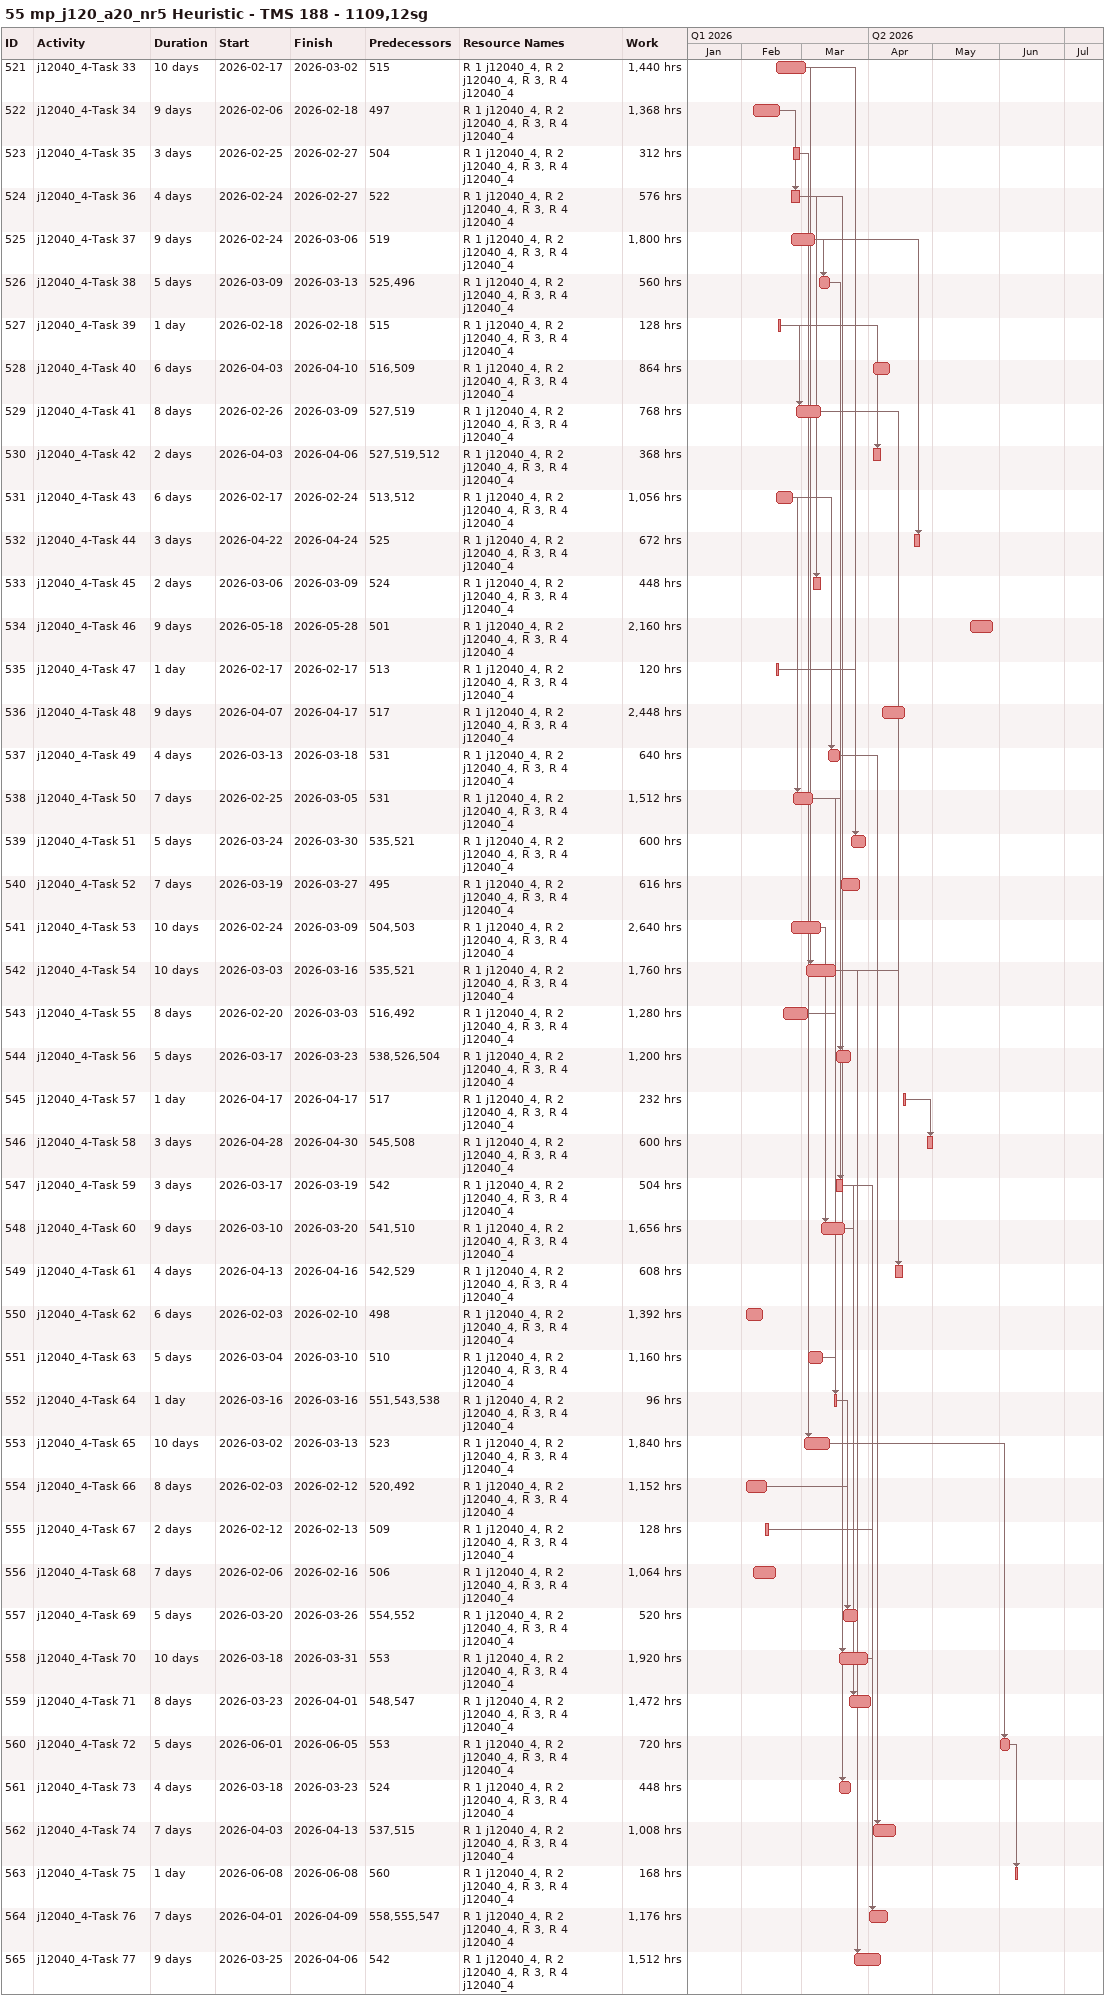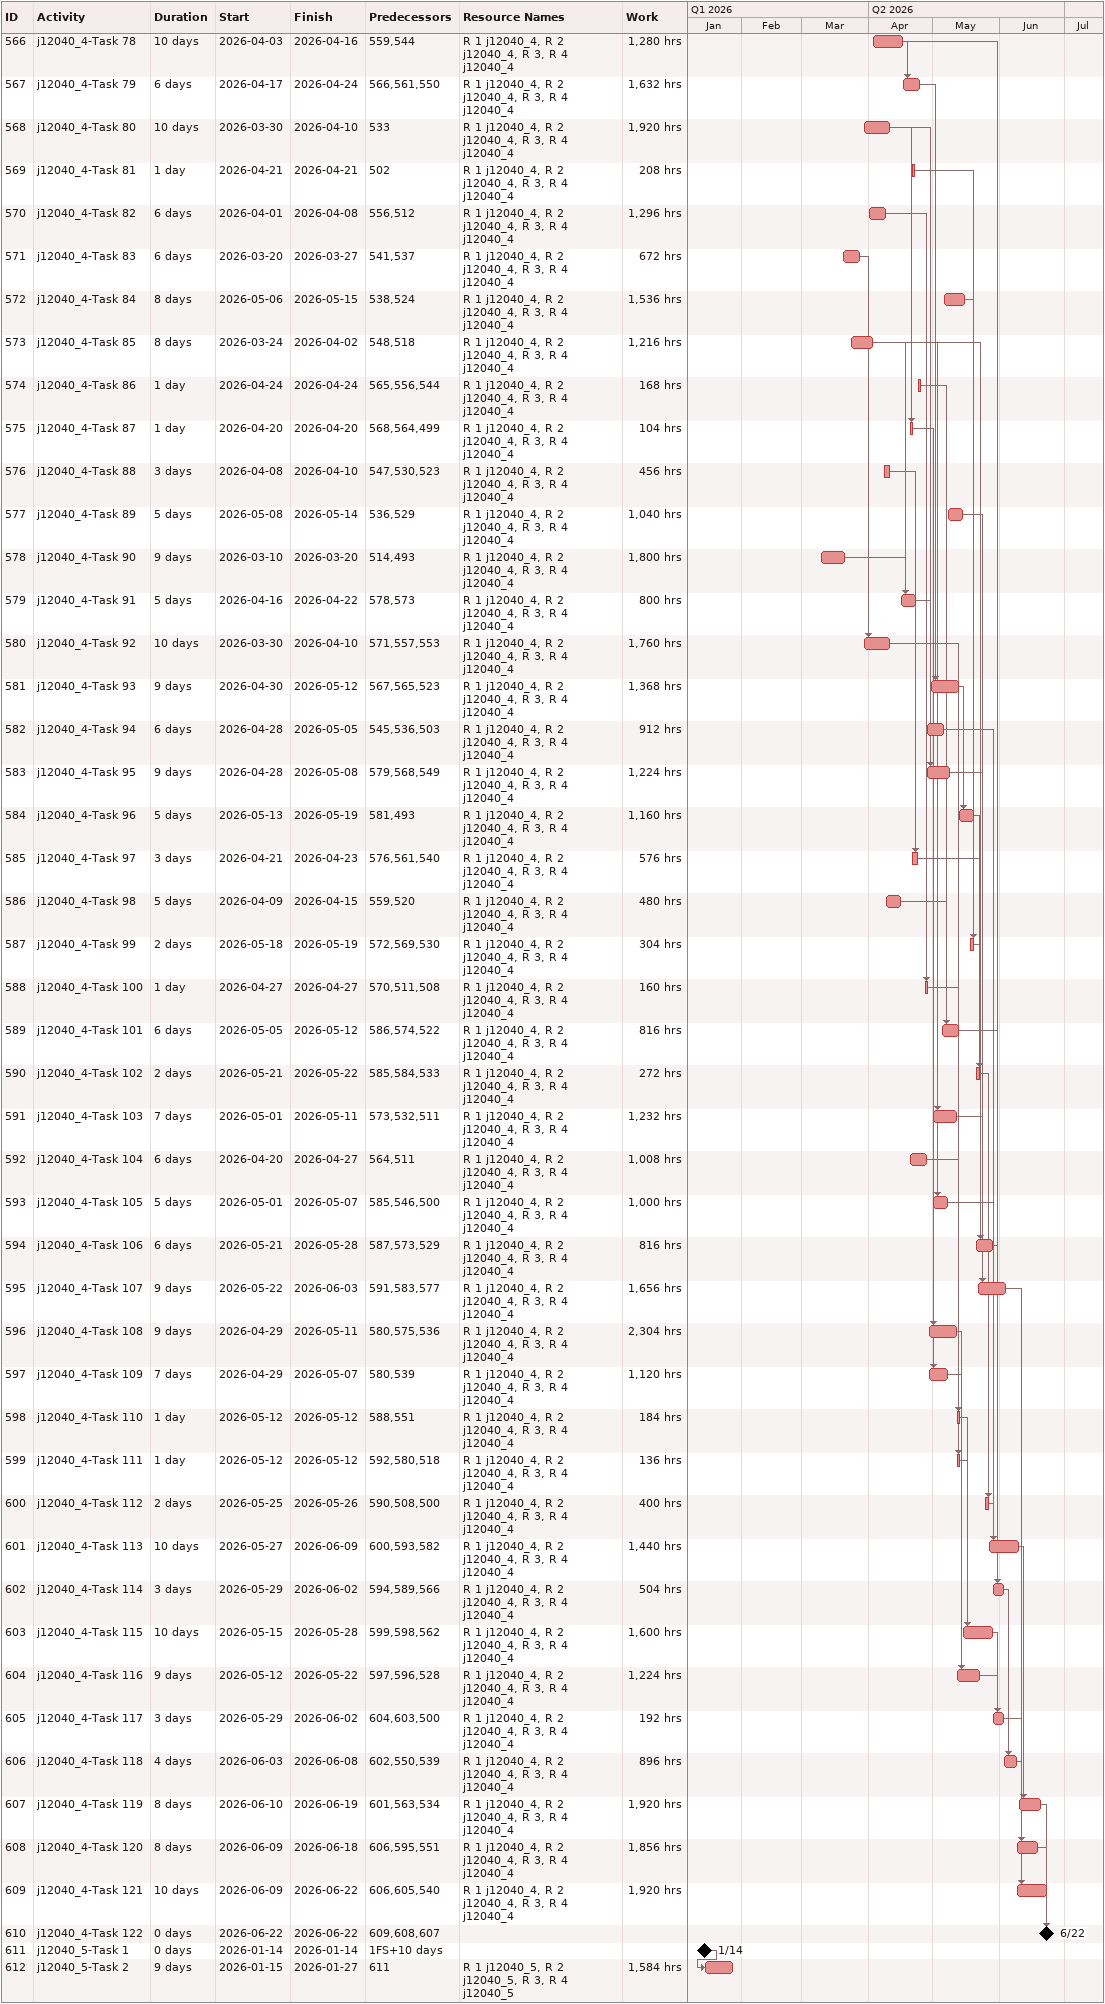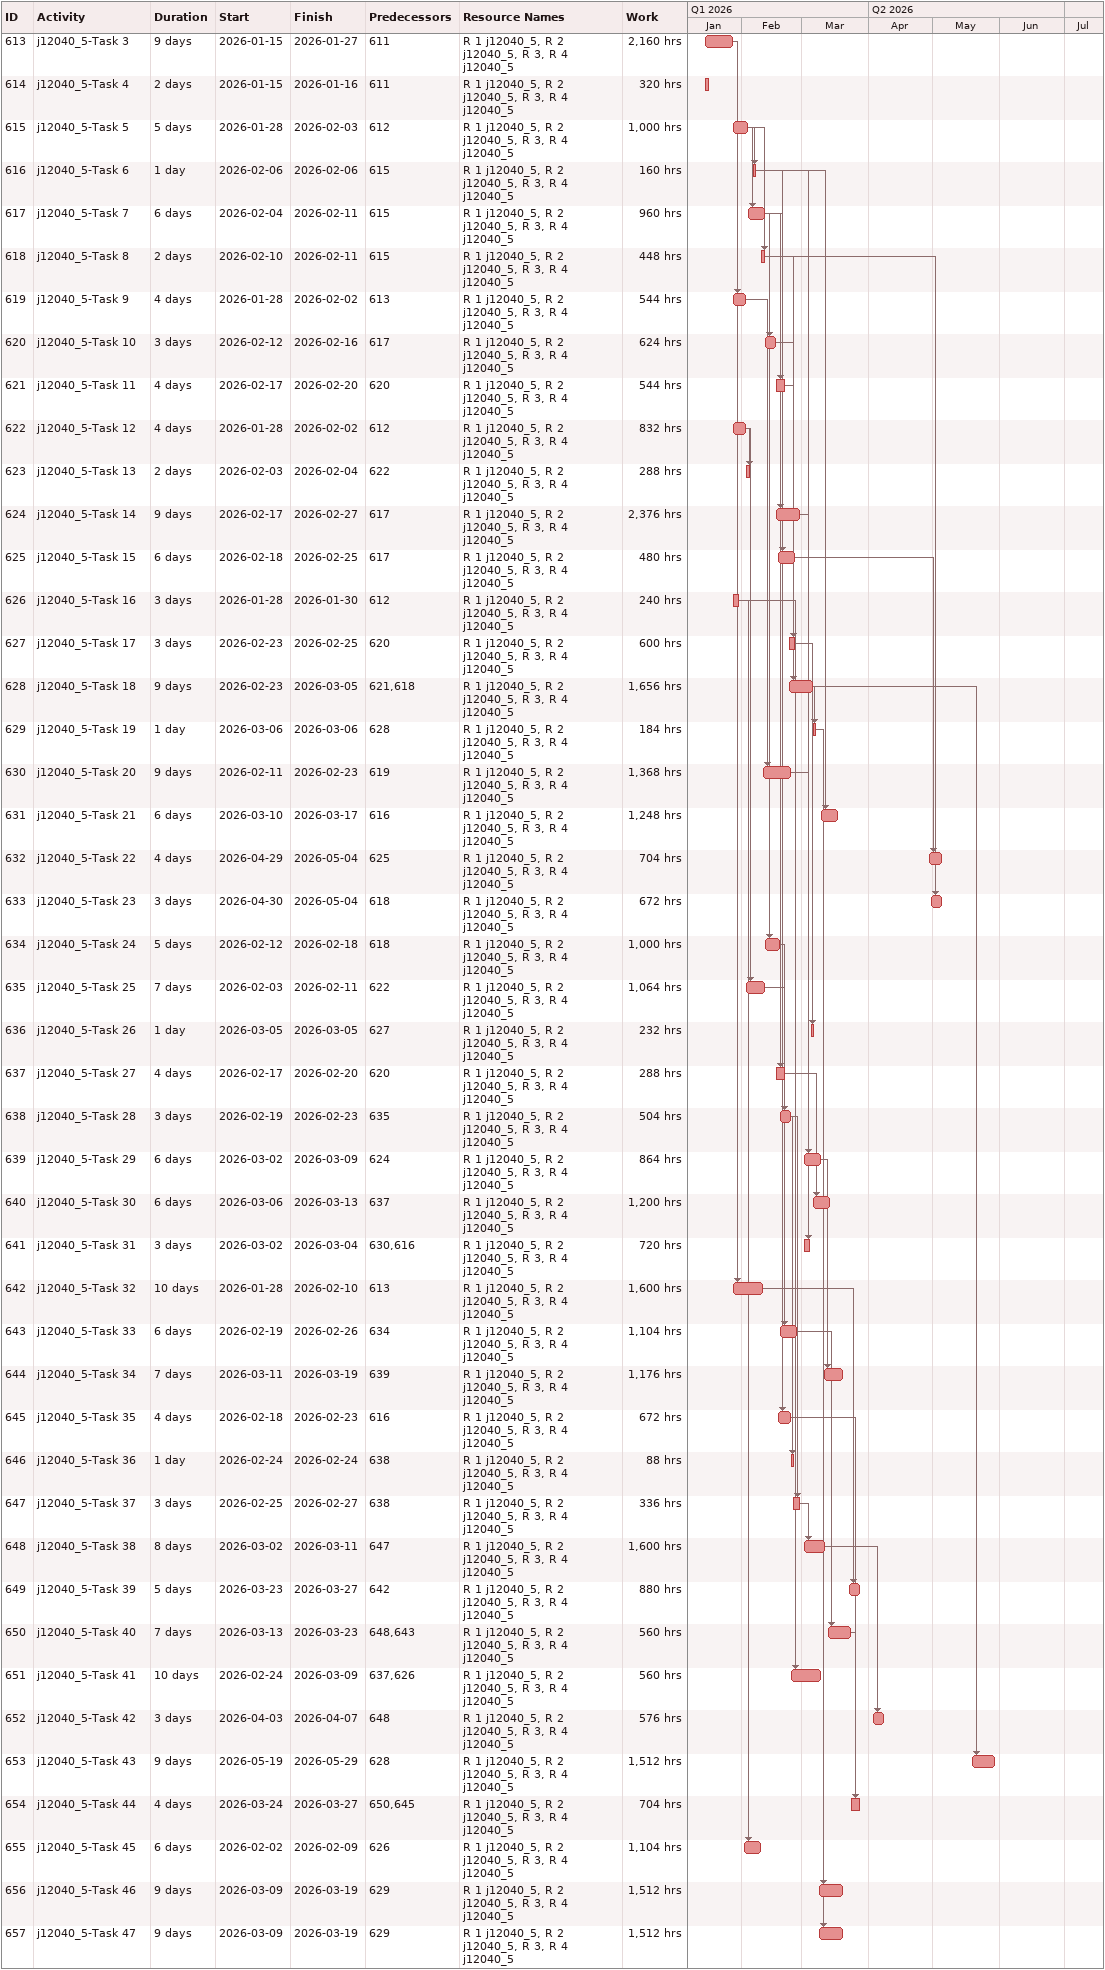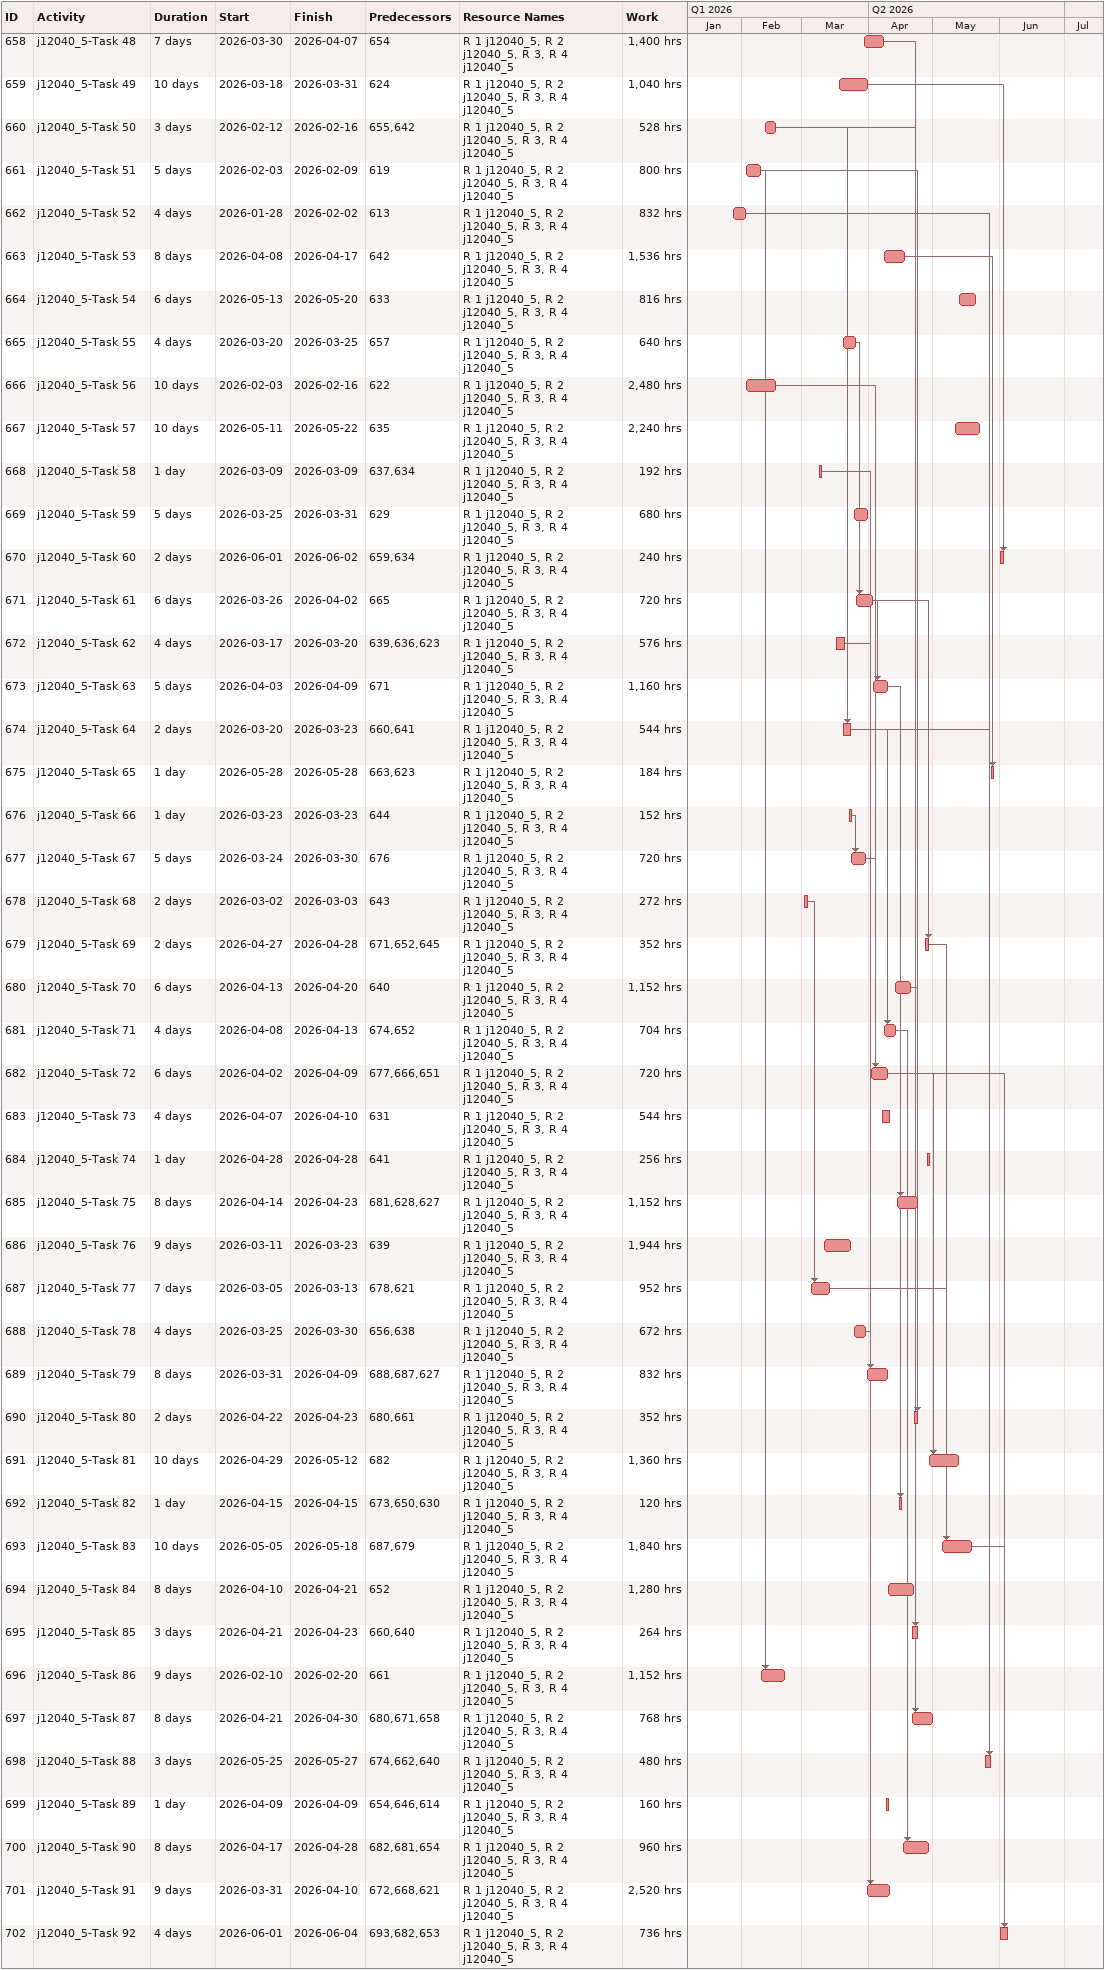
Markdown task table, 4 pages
55 mp_j120_a20_nr5 Heuristic - TMS 188 - 1109,12sg

| ID | Task | Duration | Start | Finish | Predecessors | Resources | Work (h) |
|---|---|---|---|---|---|---|---|
| 521 | j12040_4-Task 33 | 10d | 2026-02-17 | 2026-03-02 | 515 | R 1 j12040_4, R 2 j12040_4, R 3, R 4 j12040_4 | 1440 |
| 522 | j12040_4-Task 34 | 9d | 2026-02-06 | 2026-02-18 | 497 | R 1 j12040_4, R 2 j12040_4, R 3, R 4 j12040_4 | 1368 |
| 523 | j12040_4-Task 35 | 3d | 2026-02-25 | 2026-02-27 | 504 | R 1 j12040_4, R 2 j12040_4, R 3, R 4 j12040_4 | 312 |
| 524 | j12040_4-Task 36 | 4d | 2026-02-24 | 2026-02-27 | 522 | R 1 j12040_4, R 2 j12040_4, R 3, R 4 j12040_4 | 576 |
| 525 | j12040_4-Task 37 | 9d | 2026-02-24 | 2026-03-06 | 519 | R 1 j12040_4, R 2 j12040_4, R 3, R 4 j12040_4 | 1800 |
| 526 | j12040_4-Task 38 | 5d | 2026-03-09 | 2026-03-13 | 525, 496 | R 1 j12040_4, R 2 j12040_4, R 3, R 4 j12040_4 | 560 |
| 527 | j12040_4-Task 39 | 1d | 2026-02-18 | 2026-02-18 | 515 | R 1 j12040_4, R 2 j12040_4, R 3, R 4 j12040_4 | 128 |
| 528 | j12040_4-Task 40 | 6d | 2026-04-03 | 2026-04-10 | 516, 509 | R 1 j12040_4, R 2 j12040_4, R 3, R 4 j12040_4 | 864 |
| 529 | j12040_4-Task 41 | 8d | 2026-02-26 | 2026-03-09 | 527, 519 | R 1 j12040_4, R 2 j12040_4, R 3, R 4 j12040_4 | 768 |
| 530 | j12040_4-Task 42 | 2d | 2026-04-03 | 2026-04-06 | 527, 519, 512 | R 1 j12040_4, R 2 j12040_4, R 3, R 4 j12040_4 | 368 |
| 531 | j12040_4-Task 43 | 6d | 2026-02-17 | 2026-02-24 | 513, 512 | R 1 j12040_4, R 2 j12040_4, R 3, R 4 j12040_4 | 1056 |
| 532 | j12040_4-Task 44 | 3d | 2026-04-22 | 2026-04-24 | 525 | R 1 j12040_4, R 2 j12040_4, R 3, R 4 j12040_4 | 672 |
| 533 | j12040_4-Task 45 | 2d | 2026-03-06 | 2026-03-09 | 524 | R 1 j12040_4, R 2 j12040_4, R 3, R 4 j12040_4 | 448 |
| 534 | j12040_4-Task 46 | 9d | 2026-05-18 | 2026-05-28 | 501 | R 1 j12040_4, R 2 j12040_4, R 3, R 4 j12040_4 | 2160 |
| 535 | j12040_4-Task 47 | 1d | 2026-02-17 | 2026-02-17 | 513 | R 1 j12040_4, R 2 j12040_4, R 3, R 4 j12040_4 | 120 |
| 536 | j12040_4-Task 48 | 9d | 2026-04-07 | 2026-04-17 | 517 | R 1 j12040_4, R 2 j12040_4, R 3, R 4 j12040_4 | 2448 |
| 537 | j12040_4-Task 49 | 4d | 2026-03-13 | 2026-03-18 | 531 | R 1 j12040_4, R 2 j12040_4, R 3, R 4 j12040_4 | 640 |
| 538 | j12040_4-Task 50 | 7d | 2026-02-25 | 2026-03-05 | 531 | R 1 j12040_4, R 2 j12040_4, R 3, R 4 j12040_4 | 1512 |
| 539 | j12040_4-Task 51 | 5d | 2026-03-24 | 2026-03-30 | 535, 521 | R 1 j12040_4, R 2 j12040_4, R 3, R 4 j12040_4 | 600 |
| 540 | j12040_4-Task 52 | 7d | 2026-03-19 | 2026-03-27 | 495 | R 1 j12040_4, R 2 j12040_4, R 3, R 4 j12040_4 | 616 |
| 541 | j12040_4-Task 53 | 10d | 2026-02-24 | 2026-03-09 | 504, 503 | R 1 j12040_4, R 2 j12040_4, R 3, R 4 j12040_4 | 2640 |
| 542 | j12040_4-Task 54 | 10d | 2026-03-03 | 2026-03-16 | 535, 521 | R 1 j12040_4, R 2 j12040_4, R 3, R 4 j12040_4 | 1760 |
| 543 | j12040_4-Task 55 | 8d | 2026-02-20 | 2026-03-03 | 516, 492 | R 1 j12040_4, R 2 j12040_4, R 3, R 4 j12040_4 | 1280 |
| 544 | j12040_4-Task 56 | 5d | 2026-03-17 | 2026-03-23 | 538, 526, 504 | R 1 j12040_4, R 2 j12040_4, R 3, R 4 j12040_4 | 1200 |
| 545 | j12040_4-Task 57 | 1d | 2026-04-17 | 2026-04-17 | 517 | R 1 j12040_4, R 2 j12040_4, R 3, R 4 j12040_4 | 232 |
| 546 | j12040_4-Task 58 | 3d | 2026-04-28 | 2026-04-30 | 545, 508 | R 1 j12040_4, R 2 j12040_4, R 3, R 4 j12040_4 | 600 |
| 547 | j12040_4-Task 59 | 3d | 2026-03-17 | 2026-03-19 | 542 | R 1 j12040_4, R 2 j12040_4, R 3, R 4 j12040_4 | 504 |
| 548 | j12040_4-Task 60 | 9d | 2026-03-10 | 2026-03-20 | 541, 510 | R 1 j12040_4, R 2 j12040_4, R 3, R 4 j12040_4 | 1656 |
| 549 | j12040_4-Task 61 | 4d | 2026-04-13 | 2026-04-16 | 542, 529 | R 1 j12040_4, R 2 j12040_4, R 3, R 4 j12040_4 | 608 |
| 550 | j12040_4-Task 62 | 6d | 2026-02-03 | 2026-02-10 | 498 | R 1 j12040_4, R 2 j12040_4, R 3, R 4 j12040_4 | 1392 |
| 551 | j12040_4-Task 63 | 5d | 2026-03-04 | 2026-03-10 | 510 | R 1 j12040_4, R 2 j12040_4, R 3, R 4 j12040_4 | 1160 |
| 552 | j12040_4-Task 64 | 1d | 2026-03-16 | 2026-03-16 | 551, 543, 538 | R 1 j12040_4, R 2 j12040_4, R 3, R 4 j12040_4 | 96 |
| 553 | j12040_4-Task 65 | 10d | 2026-03-02 | 2026-03-13 | 523 | R 1 j12040_4, R 2 j12040_4, R 3, R 4 j12040_4 | 1840 |
| 554 | j12040_4-Task 66 | 8d | 2026-02-03 | 2026-02-12 | 520, 492 | R 1 j12040_4, R 2 j12040_4, R 3, R 4 j12040_4 | 1152 |
| 555 | j12040_4-Task 67 | 2d | 2026-02-12 | 2026-02-13 | 509 | R 1 j12040_4, R 2 j12040_4, R 3, R 4 j12040_4 | 128 |
| 556 | j12040_4-Task 68 | 7d | 2026-02-06 | 2026-02-16 | 506 | R 1 j12040_4, R 2 j12040_4, R 3, R 4 j12040_4 | 1064 |
| 557 | j12040_4-Task 69 | 5d | 2026-03-20 | 2026-03-26 | 554, 552 | R 1 j12040_4, R 2 j12040_4, R 3, R 4 j12040_4 | 520 |
| 558 | j12040_4-Task 70 | 10d | 2026-03-18 | 2026-03-31 | 553 | R 1 j12040_4, R 2 j12040_4, R 3, R 4 j12040_4 | 1920 |
| 559 | j12040_4-Task 71 | 8d | 2026-03-23 | 2026-04-01 | 548, 547 | R 1 j12040_4, R 2 j12040_4, R 3, R 4 j12040_4 | 1472 |
| 560 | j12040_4-Task 72 | 5d | 2026-06-01 | 2026-06-05 | 553 | R 1 j12040_4, R 2 j12040_4, R 3, R 4 j12040_4 | 720 |
| 561 | j12040_4-Task 73 | 4d | 2026-03-18 | 2026-03-23 | 524 | R 1 j12040_4, R 2 j12040_4, R 3, R 4 j12040_4 | 448 |
| 562 | j12040_4-Task 74 | 7d | 2026-04-03 | 2026-04-13 | 537, 515 | R 1 j12040_4, R 2 j12040_4, R 3, R 4 j12040_4 | 1008 |
| 563 | j12040_4-Task 75 | 1d | 2026-06-08 | 2026-06-08 | 560 | R 1 j12040_4, R 2 j12040_4, R 3, R 4 j12040_4 | 168 |
| 564 | j12040_4-Task 76 | 7d | 2026-04-01 | 2026-04-09 | 558, 555, 547 | R 1 j12040_4, R 2 j12040_4, R 3, R 4 j12040_4 | 1176 |
| 565 | j12040_4-Task 77 | 9d | 2026-03-25 | 2026-04-06 | 542 | R 1 j12040_4, R 2 j12040_4, R 3, R 4 j12040_4 | 1512 |
| 566 | j12040_4-Task 78 | 10d | 2026-04-03 | 2026-04-16 | 559, 544 | R 1 j12040_4, R 2 j12040_4, R 3, R 4 j12040_4 | 1280 |
| 567 | j12040_4-Task 79 | 6d | 2026-04-17 | 2026-04-24 | 566, 561, 550 | R 1 j12040_4, R 2 j12040_4, R 3, R 4 j12040_4 | 1632 |
| 568 | j12040_4-Task 80 | 10d | 2026-03-30 | 2026-04-10 | 533 | R 1 j12040_4, R 2 j12040_4, R 3, R 4 j12040_4 | 1920 |
| 569 | j12040_4-Task 81 | 1d | 2026-04-21 | 2026-04-21 | 502 | R 1 j12040_4, R 2 j12040_4, R 3, R 4 j12040_4 | 208 |
| 570 | j12040_4-Task 82 | 6d | 2026-04-01 | 2026-04-08 | 556, 512 | R 1 j12040_4, R 2 j12040_4, R 3, R 4 j12040_4 | 1296 |
| 571 | j12040_4-Task 83 | 6d | 2026-03-20 | 2026-03-27 | 541, 537 | R 1 j12040_4, R 2 j12040_4, R 3, R 4 j12040_4 | 672 |
| 572 | j12040_4-Task 84 | 8d | 2026-05-06 | 2026-05-15 | 538, 524 | R 1 j12040_4, R 2 j12040_4, R 3, R 4 j12040_4 | 1536 |
| 573 | j12040_4-Task 85 | 8d | 2026-03-24 | 2026-04-02 | 548, 518 | R 1 j12040_4, R 2 j12040_4, R 3, R 4 j12040_4 | 1216 |
| 574 | j12040_4-Task 86 | 1d | 2026-04-24 | 2026-04-24 | 565, 556, 544 | R 1 j12040_4, R 2 j12040_4, R 3, R 4 j12040_4 | 168 |
| 575 | j12040_4-Task 87 | 1d | 2026-04-20 | 2026-04-20 | 568, 564, 499 | R 1 j12040_4, R 2 j12040_4, R 3, R 4 j12040_4 | 104 |
| 576 | j12040_4-Task 88 | 3d | 2026-04-08 | 2026-04-10 | 547, 530, 523 | R 1 j12040_4, R 2 j12040_4, R 3, R 4 j12040_4 | 456 |
| 577 | j12040_4-Task 89 | 5d | 2026-05-08 | 2026-05-14 | 536, 529 | R 1 j12040_4, R 2 j12040_4, R 3, R 4 j12040_4 | 1040 |
| 578 | j12040_4-Task 90 | 9d | 2026-03-10 | 2026-03-20 | 514, 493 | R 1 j12040_4, R 2 j12040_4, R 3, R 4 j12040_4 | 1800 |
| 579 | j12040_4-Task 91 | 5d | 2026-04-16 | 2026-04-22 | 578, 573 | R 1 j12040_4, R 2 j12040_4, R 3, R 4 j12040_4 | 800 |
| 580 | j12040_4-Task 92 | 10d | 2026-03-30 | 2026-04-10 | 571, 557, 553 | R 1 j12040_4, R 2 j12040_4, R 3, R 4 j12040_4 | 1760 |
| 581 | j12040_4-Task 93 | 9d | 2026-04-30 | 2026-05-12 | 567, 565, 523 | R 1 j12040_4, R 2 j12040_4, R 3, R 4 j12040_4 | 1368 |
| 582 | j12040_4-Task 94 | 6d | 2026-04-28 | 2026-05-05 | 545, 536, 503 | R 1 j12040_4, R 2 j12040_4, R 3, R 4 j12040_4 | 912 |
| 583 | j12040_4-Task 95 | 9d | 2026-04-28 | 2026-05-08 | 579, 568, 549 | R 1 j12040_4, R 2 j12040_4, R 3, R 4 j12040_4 | 1224 |
| 584 | j12040_4-Task 96 | 5d | 2026-05-13 | 2026-05-19 | 581, 493 | R 1 j12040_4, R 2 j12040_4, R 3, R 4 j12040_4 | 1160 |
| 585 | j12040_4-Task 97 | 3d | 2026-04-21 | 2026-04-23 | 576, 561, 540 | R 1 j12040_4, R 2 j12040_4, R 3, R 4 j12040_4 | 576 |
| 586 | j12040_4-Task 98 | 5d | 2026-04-09 | 2026-04-15 | 559, 520 | R 1 j12040_4, R 2 j12040_4, R 3, R 4 j12040_4 | 480 |
| 587 | j12040_4-Task 99 | 2d | 2026-05-18 | 2026-05-19 | 572, 569, 530 | R 1 j12040_4, R 2 j12040_4, R 3, R 4 j12040_4 | 304 |
| 588 | j12040_4-Task 100 | 1d | 2026-04-27 | 2026-04-27 | 570, 511, 508 | R 1 j12040_4, R 2 j12040_4, R 3, R 4 j12040_4 | 160 |
| 589 | j12040_4-Task 101 | 6d | 2026-05-05 | 2026-05-12 | 586, 574, 522 | R 1 j12040_4, R 2 j12040_4, R 3, R 4 j12040_4 | 816 |
| 590 | j12040_4-Task 102 | 2d | 2026-05-21 | 2026-05-22 | 585, 584, 533 | R 1 j12040_4, R 2 j12040_4, R 3, R 4 j12040_4 | 272 |
| 591 | j12040_4-Task 103 | 7d | 2026-05-01 | 2026-05-11 | 573, 532, 511 | R 1 j12040_4, R 2 j12040_4, R 3, R 4 j12040_4 | 1232 |
| 592 | j12040_4-Task 104 | 6d | 2026-04-20 | 2026-04-27 | 564, 511 | R 1 j12040_4, R 2 j12040_4, R 3, R 4 j12040_4 | 1008 |
| 593 | j12040_4-Task 105 | 5d | 2026-05-01 | 2026-05-07 | 585, 546, 500 | R 1 j12040_4, R 2 j12040_4, R 3, R 4 j12040_4 | 1000 |
| 594 | j12040_4-Task 106 | 6d | 2026-05-21 | 2026-05-28 | 587, 573, 529 | R 1 j12040_4, R 2 j12040_4, R 3, R 4 j12040_4 | 816 |
| 595 | j12040_4-Task 107 | 9d | 2026-05-22 | 2026-06-03 | 591, 583, 577 | R 1 j12040_4, R 2 j12040_4, R 3, R 4 j12040_4 | 1656 |
| 596 | j12040_4-Task 108 | 9d | 2026-04-29 | 2026-05-11 | 580, 575, 536 | R 1 j12040_4, R 2 j12040_4, R 3, R 4 j12040_4 | 2304 |
| 597 | j12040_4-Task 109 | 7d | 2026-04-29 | 2026-05-07 | 580, 539 | R 1 j12040_4, R 2 j12040_4, R 3, R 4 j12040_4 | 1120 |
| 598 | j12040_4-Task 110 | 1d | 2026-05-12 | 2026-05-12 | 588, 551 | R 1 j12040_4, R 2 j12040_4, R 3, R 4 j12040_4 | 184 |
| 599 | j12040_4-Task 111 | 1d | 2026-05-12 | 2026-05-12 | 592, 580, 518 | R 1 j12040_4, R 2 j12040_4, R 3, R 4 j12040_4 | 136 |
| 600 | j12040_4-Task 112 | 2d | 2026-05-25 | 2026-05-26 | 590, 508, 500 | R 1 j12040_4, R 2 j12040_4, R 3, R 4 j12040_4 | 400 |
| 601 | j12040_4-Task 113 | 10d | 2026-05-27 | 2026-06-09 | 600, 593, 582 | R 1 j12040_4, R 2 j12040_4, R 3, R 4 j12040_4 | 1440 |
| 602 | j12040_4-Task 114 | 3d | 2026-05-29 | 2026-06-02 | 594, 589, 566 | R 1 j12040_4, R 2 j12040_4, R 3, R 4 j12040_4 | 504 |
| 603 | j12040_4-Task 115 | 10d | 2026-05-15 | 2026-05-28 | 599, 598, 562 | R 1 j12040_4, R 2 j12040_4, R 3, R 4 j12040_4 | 1600 |
| 604 | j12040_4-Task 116 | 9d | 2026-05-12 | 2026-05-22 | 597, 596, 528 | R 1 j12040_4, R 2 j12040_4, R 3, R 4 j12040_4 | 1224 |
| 605 | j12040_4-Task 117 | 3d | 2026-05-29 | 2026-06-02 | 604, 603, 500 | R 1 j12040_4, R 2 j12040_4, R 3, R 4 j12040_4 | 192 |
| 606 | j12040_4-Task 118 | 4d | 2026-06-03 | 2026-06-08 | 602, 550, 539 | R 1 j12040_4, R 2 j12040_4, R 3, R 4 j12040_4 | 896 |
| 607 | j12040_4-Task 119 | 8d | 2026-06-10 | 2026-06-19 | 601, 563, 534 | R 1 j12040_4, R 2 j12040_4, R 3, R 4 j12040_4 | 1920 |
| 608 | j12040_4-Task 120 | 8d | 2026-06-09 | 2026-06-18 | 606, 595, 551 | R 1 j12040_4, R 2 j12040_4, R 3, R 4 j12040_4 | 1856 |
| 609 | j12040_4-Task 121 | 10d | 2026-06-09 | 2026-06-22 | 606, 605, 540 | R 1 j12040_4, R 2 j12040_4, R 3, R 4 j12040_4 | 1920 |
| 610 | j12040_4-Task 122 | 0d | 2026-06-22 | 2026-06-22 | 609, 608, 607 |  |  |
| 611 | j12040_5-Task 1 | 0d | 2026-01-14 | 2026-01-14 | 1FS+10d |  |  |
| 612 | j12040_5-Task 2 | 9d | 2026-01-15 | 2026-01-27 | 611 | R 1 j12040_5, R 2 j12040_5, R 3, R 4 j12040_5 | 1584 |
| 613 | j12040_5-Task 3 | 9d | 2026-01-15 | 2026-01-27 | 611 | R 1 j12040_5, R 2 j12040_5, R 3, R 4 j12040_5 | 2160 |
| 614 | j12040_5-Task 4 | 2d | 2026-01-15 | 2026-01-16 | 611 | R 1 j12040_5, R 2 j12040_5, R 3, R 4 j12040_5 | 320 |
| 615 | j12040_5-Task 5 | 5d | 2026-01-28 | 2026-02-03 | 612 | R 1 j12040_5, R 2 j12040_5, R 3, R 4 j12040_5 | 1000 |
| 616 | j12040_5-Task 6 | 1d | 2026-02-06 | 2026-02-06 | 615 | R 1 j12040_5, R 2 j12040_5, R 3, R 4 j12040_5 | 160 |
| 617 | j12040_5-Task 7 | 6d | 2026-02-04 | 2026-02-11 | 615 | R 1 j12040_5, R 2 j12040_5, R 3, R 4 j12040_5 | 960 |
| 618 | j12040_5-Task 8 | 2d | 2026-02-10 | 2026-02-11 | 615 | R 1 j12040_5, R 2 j12040_5, R 3, R 4 j12040_5 | 448 |
| 619 | j12040_5-Task 9 | 4d | 2026-01-28 | 2026-02-02 | 613 | R 1 j12040_5, R 2 j12040_5, R 3, R 4 j12040_5 | 544 |
| 620 | j12040_5-Task 10 | 3d | 2026-02-12 | 2026-02-16 | 617 | R 1 j12040_5, R 2 j12040_5, R 3, R 4 j12040_5 | 624 |
| 621 | j12040_5-Task 11 | 4d | 2026-02-17 | 2026-02-20 | 620 | R 1 j12040_5, R 2 j12040_5, R 3, R 4 j12040_5 | 544 |
| 622 | j12040_5-Task 12 | 4d | 2026-01-28 | 2026-02-02 | 612 | R 1 j12040_5, R 2 j12040_5, R 3, R 4 j12040_5 | 832 |
| 623 | j12040_5-Task 13 | 2d | 2026-02-03 | 2026-02-04 | 622 | R 1 j12040_5, R 2 j12040_5, R 3, R 4 j12040_5 | 288 |
| 624 | j12040_5-Task 14 | 9d | 2026-02-17 | 2026-02-27 | 617 | R 1 j12040_5, R 2 j12040_5, R 3, R 4 j12040_5 | 2376 |
| 625 | j12040_5-Task 15 | 6d | 2026-02-18 | 2026-02-25 | 617 | R 1 j12040_5, R 2 j12040_5, R 3, R 4 j12040_5 | 480 |
| 626 | j12040_5-Task 16 | 3d | 2026-01-28 | 2026-01-30 | 612 | R 1 j12040_5, R 2 j12040_5, R 3, R 4 j12040_5 | 240 |
| 627 | j12040_5-Task 17 | 3d | 2026-02-23 | 2026-02-25 | 620 | R 1 j12040_5, R 2 j12040_5, R 3, R 4 j12040_5 | 600 |
| 628 | j12040_5-Task 18 | 9d | 2026-02-23 | 2026-03-05 | 621, 618 | R 1 j12040_5, R 2 j12040_5, R 3, R 4 j12040_5 | 1656 |
| 629 | j12040_5-Task 19 | 1d | 2026-03-06 | 2026-03-06 | 628 | R 1 j12040_5, R 2 j12040_5, R 3, R 4 j12040_5 | 184 |
| 630 | j12040_5-Task 20 | 9d | 2026-02-11 | 2026-02-23 | 619 | R 1 j12040_5, R 2 j12040_5, R 3, R 4 j12040_5 | 1368 |
| 631 | j12040_5-Task 21 | 6d | 2026-03-10 | 2026-03-17 | 616 | R 1 j12040_5, R 2 j12040_5, R 3, R 4 j12040_5 | 1248 |
| 632 | j12040_5-Task 22 | 4d | 2026-04-29 | 2026-05-04 | 625 | R 1 j12040_5, R 2 j12040_5, R 3, R 4 j12040_5 | 704 |
| 633 | j12040_5-Task 23 | 3d | 2026-04-30 | 2026-05-04 | 618 | R 1 j12040_5, R 2 j12040_5, R 3, R 4 j12040_5 | 672 |
| 634 | j12040_5-Task 24 | 5d | 2026-02-12 | 2026-02-18 | 618 | R 1 j12040_5, R 2 j12040_5, R 3, R 4 j12040_5 | 1000 |
| 635 | j12040_5-Task 25 | 7d | 2026-02-03 | 2026-02-11 | 622 | R 1 j12040_5, R 2 j12040_5, R 3, R 4 j12040_5 | 1064 |
| 636 | j12040_5-Task 26 | 1d | 2026-03-05 | 2026-03-05 | 627 | R 1 j12040_5, R 2 j12040_5, R 3, R 4 j12040_5 | 232 |
| 637 | j12040_5-Task 27 | 4d | 2026-02-17 | 2026-02-20 | 620 | R 1 j12040_5, R 2 j12040_5, R 3, R 4 j12040_5 | 288 |
| 638 | j12040_5-Task 28 | 3d | 2026-02-19 | 2026-02-23 | 635 | R 1 j12040_5, R 2 j12040_5, R 3, R 4 j12040_5 | 504 |
| 639 | j12040_5-Task 29 | 6d | 2026-03-02 | 2026-03-09 | 624 | R 1 j12040_5, R 2 j12040_5, R 3, R 4 j12040_5 | 864 |
| 640 | j12040_5-Task 30 | 6d | 2026-03-06 | 2026-03-13 | 637 | R 1 j12040_5, R 2 j12040_5, R 3, R 4 j12040_5 | 1200 |
| 641 | j12040_5-Task 31 | 3d | 2026-03-02 | 2026-03-04 | 630, 616 | R 1 j12040_5, R 2 j12040_5, R 3, R 4 j12040_5 | 720 |
| 642 | j12040_5-Task 32 | 10d | 2026-01-28 | 2026-02-10 | 613 | R 1 j12040_5, R 2 j12040_5, R 3, R 4 j12040_5 | 1600 |
| 643 | j12040_5-Task 33 | 6d | 2026-02-19 | 2026-02-26 | 634 | R 1 j12040_5, R 2 j12040_5, R 3, R 4 j12040_5 | 1104 |
| 644 | j12040_5-Task 34 | 7d | 2026-03-11 | 2026-03-19 | 639 | R 1 j12040_5, R 2 j12040_5, R 3, R 4 j12040_5 | 1176 |
| 645 | j12040_5-Task 35 | 4d | 2026-02-18 | 2026-02-23 | 616 | R 1 j12040_5, R 2 j12040_5, R 3, R 4 j12040_5 | 672 |
| 646 | j12040_5-Task 36 | 1d | 2026-02-24 | 2026-02-24 | 638 | R 1 j12040_5, R 2 j12040_5, R 3, R 4 j12040_5 | 88 |
| 647 | j12040_5-Task 37 | 3d | 2026-02-25 | 2026-02-27 | 638 | R 1 j12040_5, R 2 j12040_5, R 3, R 4 j12040_5 | 336 |
| 648 | j12040_5-Task 38 | 8d | 2026-03-02 | 2026-03-11 | 647 | R 1 j12040_5, R 2 j12040_5, R 3, R 4 j12040_5 | 1600 |
| 649 | j12040_5-Task 39 | 5d | 2026-03-23 | 2026-03-27 | 642 | R 1 j12040_5, R 2 j12040_5, R 3, R 4 j12040_5 | 880 |
| 650 | j12040_5-Task 40 | 7d | 2026-03-13 | 2026-03-23 | 648, 643 | R 1 j12040_5, R 2 j12040_5, R 3, R 4 j12040_5 | 560 |
| 651 | j12040_5-Task 41 | 10d | 2026-02-24 | 2026-03-09 | 637, 626 | R 1 j12040_5, R 2 j12040_5, R 3, R 4 j12040_5 | 560 |
| 652 | j12040_5-Task 42 | 3d | 2026-04-03 | 2026-04-07 | 648 | R 1 j12040_5, R 2 j12040_5, R 3, R 4 j12040_5 | 576 |
| 653 | j12040_5-Task 43 | 9d | 2026-05-19 | 2026-05-29 | 628 | R 1 j12040_5, R 2 j12040_5, R 3, R 4 j12040_5 | 1512 |
| 654 | j12040_5-Task 44 | 4d | 2026-03-24 | 2026-03-27 | 650, 645 | R 1 j12040_5, R 2 j12040_5, R 3, R 4 j12040_5 | 704 |
| 655 | j12040_5-Task 45 | 6d | 2026-02-02 | 2026-02-09 | 626 | R 1 j12040_5, R 2 j12040_5, R 3, R 4 j12040_5 | 1104 |
| 656 | j12040_5-Task 46 | 9d | 2026-03-09 | 2026-03-19 | 629 | R 1 j12040_5, R 2 j12040_5, R 3, R 4 j12040_5 | 1512 |
| 657 | j12040_5-Task 47 | 9d | 2026-03-09 | 2026-03-19 | 629 | R 1 j12040_5, R 2 j12040_5, R 3, R 4 j12040_5 | 1512 |
| 658 | j12040_5-Task 48 | 7d | 2026-03-30 | 2026-04-07 | 654 | R 1 j12040_5, R 2 j12040_5, R 3, R 4 j12040_5 | 1400 |
| 659 | j12040_5-Task 49 | 10d | 2026-03-18 | 2026-03-31 | 624 | R 1 j12040_5, R 2 j12040_5, R 3, R 4 j12040_5 | 1040 |
| 660 | j12040_5-Task 50 | 3d | 2026-02-12 | 2026-02-16 | 655, 642 | R 1 j12040_5, R 2 j12040_5, R 3, R 4 j12040_5 | 528 |
| 661 | j12040_5-Task 51 | 5d | 2026-02-03 | 2026-02-09 | 619 | R 1 j12040_5, R 2 j12040_5, R 3, R 4 j12040_5 | 800 |
| 662 | j12040_5-Task 52 | 4d | 2026-01-28 | 2026-02-02 | 613 | R 1 j12040_5, R 2 j12040_5, R 3, R 4 j12040_5 | 832 |
| 663 | j12040_5-Task 53 | 8d | 2026-04-08 | 2026-04-17 | 642 | R 1 j12040_5, R 2 j12040_5, R 3, R 4 j12040_5 | 1536 |
| 664 | j12040_5-Task 54 | 6d | 2026-05-13 | 2026-05-20 | 633 | R 1 j12040_5, R 2 j12040_5, R 3, R 4 j12040_5 | 816 |
| 665 | j12040_5-Task 55 | 4d | 2026-03-20 | 2026-03-25 | 657 | R 1 j12040_5, R 2 j12040_5, R 3, R 4 j12040_5 | 640 |
| 666 | j12040_5-Task 56 | 10d | 2026-02-03 | 2026-02-16 | 622 | R 1 j12040_5, R 2 j12040_5, R 3, R 4 j12040_5 | 2480 |
| 667 | j12040_5-Task 57 | 10d | 2026-05-11 | 2026-05-22 | 635 | R 1 j12040_5, R 2 j12040_5, R 3, R 4 j12040_5 | 2240 |
| 668 | j12040_5-Task 58 | 1d | 2026-03-09 | 2026-03-09 | 637, 634 | R 1 j12040_5, R 2 j12040_5, R 3, R 4 j12040_5 | 192 |
| 669 | j12040_5-Task 59 | 5d | 2026-03-25 | 2026-03-31 | 629 | R 1 j12040_5, R 2 j12040_5, R 3, R 4 j12040_5 | 680 |
| 670 | j12040_5-Task 60 | 2d | 2026-06-01 | 2026-06-02 | 659, 634 | R 1 j12040_5, R 2 j12040_5, R 3, R 4 j12040_5 | 240 |
| 671 | j12040_5-Task 61 | 6d | 2026-03-26 | 2026-04-02 | 665 | R 1 j12040_5, R 2 j12040_5, R 3, R 4 j12040_5 | 720 |
| 672 | j12040_5-Task 62 | 4d | 2026-03-17 | 2026-03-20 | 639, 636, 623 | R 1 j12040_5, R 2 j12040_5, R 3, R 4 j12040_5 | 576 |
| 673 | j12040_5-Task 63 | 5d | 2026-04-03 | 2026-04-09 | 671 | R 1 j12040_5, R 2 j12040_5, R 3, R 4 j12040_5 | 1160 |
| 674 | j12040_5-Task 64 | 2d | 2026-03-20 | 2026-03-23 | 660, 641 | R 1 j12040_5, R 2 j12040_5, R 3, R 4 j12040_5 | 544 |
| 675 | j12040_5-Task 65 | 1d | 2026-05-28 | 2026-05-28 | 663, 623 | R 1 j12040_5, R 2 j12040_5, R 3, R 4 j12040_5 | 184 |
| 676 | j12040_5-Task 66 | 1d | 2026-03-23 | 2026-03-23 | 644 | R 1 j12040_5, R 2 j12040_5, R 3, R 4 j12040_5 | 152 |
| 677 | j12040_5-Task 67 | 5d | 2026-03-24 | 2026-03-30 | 676 | R 1 j12040_5, R 2 j12040_5, R 3, R 4 j12040_5 | 720 |
| 678 | j12040_5-Task 68 | 2d | 2026-03-02 | 2026-03-03 | 643 | R 1 j12040_5, R 2 j12040_5, R 3, R 4 j12040_5 | 272 |
| 679 | j12040_5-Task 69 | 2d | 2026-04-27 | 2026-04-28 | 671, 652, 645 | R 1 j12040_5, R 2 j12040_5, R 3, R 4 j12040_5 | 352 |
| 680 | j12040_5-Task 70 | 6d | 2026-04-13 | 2026-04-20 | 640 | R 1 j12040_5, R 2 j12040_5, R 3, R 4 j12040_5 | 1152 |
| 681 | j12040_5-Task 71 | 4d | 2026-04-08 | 2026-04-13 | 674, 652 | R 1 j12040_5, R 2 j12040_5, R 3, R 4 j12040_5 | 704 |
| 682 | j12040_5-Task 72 | 6d | 2026-04-02 | 2026-04-09 | 677, 666, 651 | R 1 j12040_5, R 2 j12040_5, R 3, R 4 j12040_5 | 720 |
| 683 | j12040_5-Task 73 | 4d | 2026-04-07 | 2026-04-10 | 631 | R 1 j12040_5, R 2 j12040_5, R 3, R 4 j12040_5 | 544 |
| 684 | j12040_5-Task 74 | 1d | 2026-04-28 | 2026-04-28 | 641 | R 1 j12040_5, R 2 j12040_5, R 3, R 4 j12040_5 | 256 |
| 685 | j12040_5-Task 75 | 8d | 2026-04-14 | 2026-04-23 | 681, 628, 627 | R 1 j12040_5, R 2 j12040_5, R 3, R 4 j12040_5 | 1152 |
| 686 | j12040_5-Task 76 | 9d | 2026-03-11 | 2026-03-23 | 639 | R 1 j12040_5, R 2 j12040_5, R 3, R 4 j12040_5 | 1944 |
| 687 | j12040_5-Task 77 | 7d | 2026-03-05 | 2026-03-13 | 678, 621 | R 1 j12040_5, R 2 j12040_5, R 3, R 4 j12040_5 | 952 |
| 688 | j12040_5-Task 78 | 4d | 2026-03-25 | 2026-03-30 | 656, 638 | R 1 j12040_5, R 2 j12040_5, R 3, R 4 j12040_5 | 672 |
| 689 | j12040_5-Task 79 | 8d | 2026-03-31 | 2026-04-09 | 688, 687, 627 | R 1 j12040_5, R 2 j12040_5, R 3, R 4 j12040_5 | 832 |
| 690 | j12040_5-Task 80 | 2d | 2026-04-22 | 2026-04-23 | 680, 661 | R 1 j12040_5, R 2 j12040_5, R 3, R 4 j12040_5 | 352 |
| 691 | j12040_5-Task 81 | 10d | 2026-04-29 | 2026-05-12 | 682 | R 1 j12040_5, R 2 j12040_5, R 3, R 4 j12040_5 | 1360 |
| 692 | j12040_5-Task 82 | 1d | 2026-04-15 | 2026-04-15 | 673, 650, 630 | R 1 j12040_5, R 2 j12040_5, R 3, R 4 j12040_5 | 120 |
| 693 | j12040_5-Task 83 | 10d | 2026-05-05 | 2026-05-18 | 687, 679 | R 1 j12040_5, R 2 j12040_5, R 3, R 4 j12040_5 | 1840 |
| 694 | j12040_5-Task 84 | 8d | 2026-04-10 | 2026-04-21 | 652 | R 1 j12040_5, R 2 j12040_5, R 3, R 4 j12040_5 | 1280 |
| 695 | j12040_5-Task 85 | 3d | 2026-04-21 | 2026-04-23 | 660, 640 | R 1 j12040_5, R 2 j12040_5, R 3, R 4 j12040_5 | 264 |
| 696 | j12040_5-Task 86 | 9d | 2026-02-10 | 2026-02-20 | 661 | R 1 j12040_5, R 2 j12040_5, R 3, R 4 j12040_5 | 1152 |
| 697 | j12040_5-Task 87 | 8d | 2026-04-21 | 2026-04-30 | 680, 671, 658 | R 1 j12040_5, R 2 j12040_5, R 3, R 4 j12040_5 | 768 |
| 698 | j12040_5-Task 88 | 3d | 2026-05-25 | 2026-05-27 | 674, 662, 640 | R 1 j12040_5, R 2 j12040_5, R 3, R 4 j12040_5 | 480 |
| 699 | j12040_5-Task 89 | 1d | 2026-04-09 | 2026-04-09 | 654, 646, 614 | R 1 j12040_5, R 2 j12040_5, R 3, R 4 j12040_5 | 160 |
| 700 | j12040_5-Task 90 | 8d | 2026-04-17 | 2026-04-28 | 682, 681, 654 | R 1 j12040_5, R 2 j12040_5, R 3, R 4 j12040_5 | 960 |
| 701 | j12040_5-Task 91 | 9d | 2026-03-31 | 2026-04-10 | 672, 668, 621 | R 1 j12040_5, R 2 j12040_5, R 3, R 4 j12040_5 | 2520 |
| 702 | j12040_5-Task 92 | 4d | 2026-06-01 | 2026-06-04 | 693, 682, 653 | R 1 j12040_5, R 2 j12040_5, R 3, R 4 j12040_5 | 736 |
